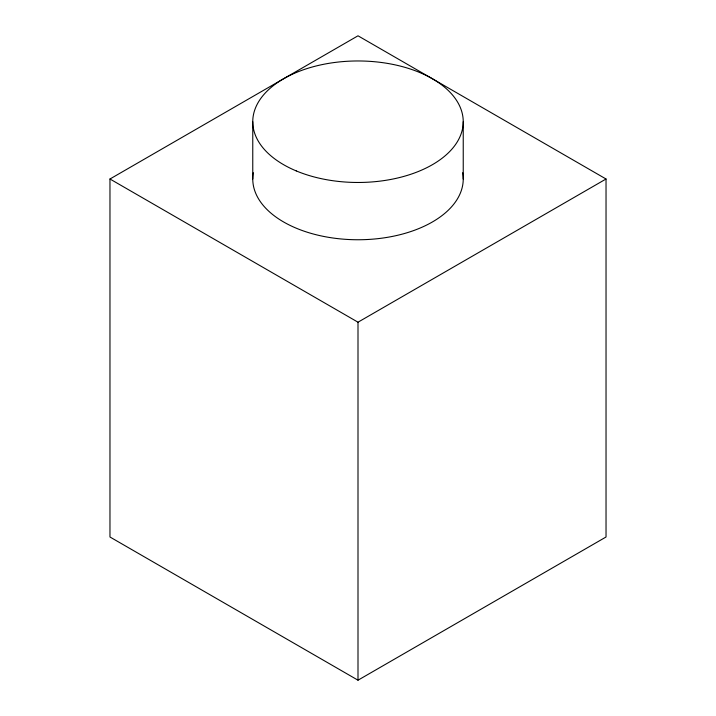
<?xml version="1.0" encoding="UTF-8"?>
<svg xmlns="http://www.w3.org/2000/svg" width="716" height="716" viewBox="0 0 716 716"><rect width="100%" height="100%" fill="white"/><g stroke="black" fill="none" stroke-linecap="round" stroke-linejoin="round"><path stroke-width="1.07" d="M109.969 179L358 35.8L606.031 179L606.031 537L358 680.2L109.969 537L109.969 179L358 322.2L606.031 179M463.234 121.72L463.234 179M358 322.2L358 680.2M252.766 121.72L252.766 179M462.67 172.726A105.234 60.753 0 0 1 358 239.753A105.234 60.753 0 0 1 253.33 172.726M296.254 170.918A105.234 60.753 0 0 0 462.67 127.994A105.234 60.753 0 0 0 315.076 66.248A105.234 60.753 0 0 0 296.254 170.918"/></g></svg>
